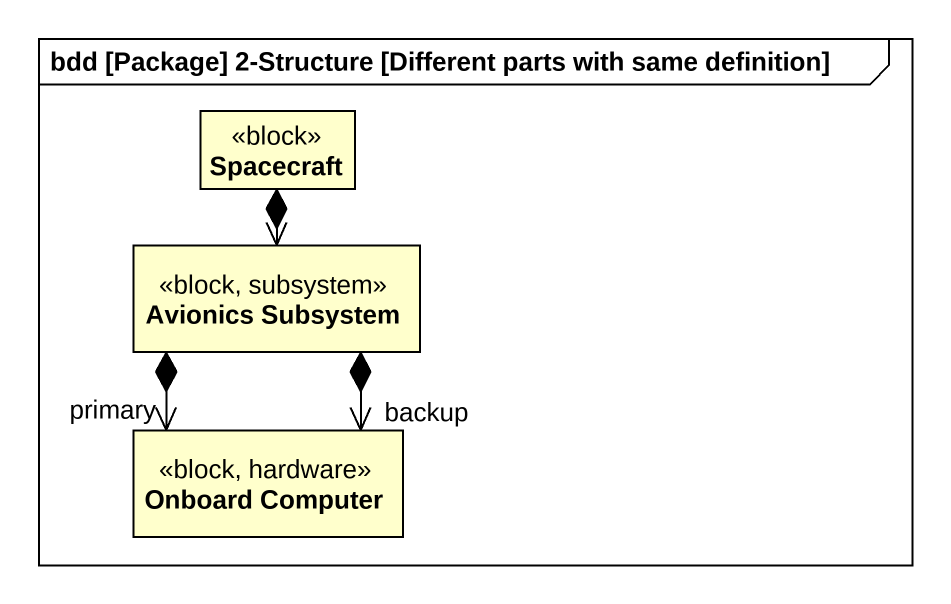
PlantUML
@startuml
mainframe bdd [Package] 2-Structure [Different parts with same definition]
hide circle
hide empty members
class Spacecraft <<block>>
class "Avionics Subsystem" as Avionics_Subsystem <<block, subsystem>>
class "Onboard Computer" as Onboard_Computer <<block, hardware>>
Spacecraft *--> Avionics_Subsystem
Avionics_Subsystem *--> "primary" Onboard_Computer
Avionics_Subsystem *--> "backup" Onboard_Computer
@enduml
